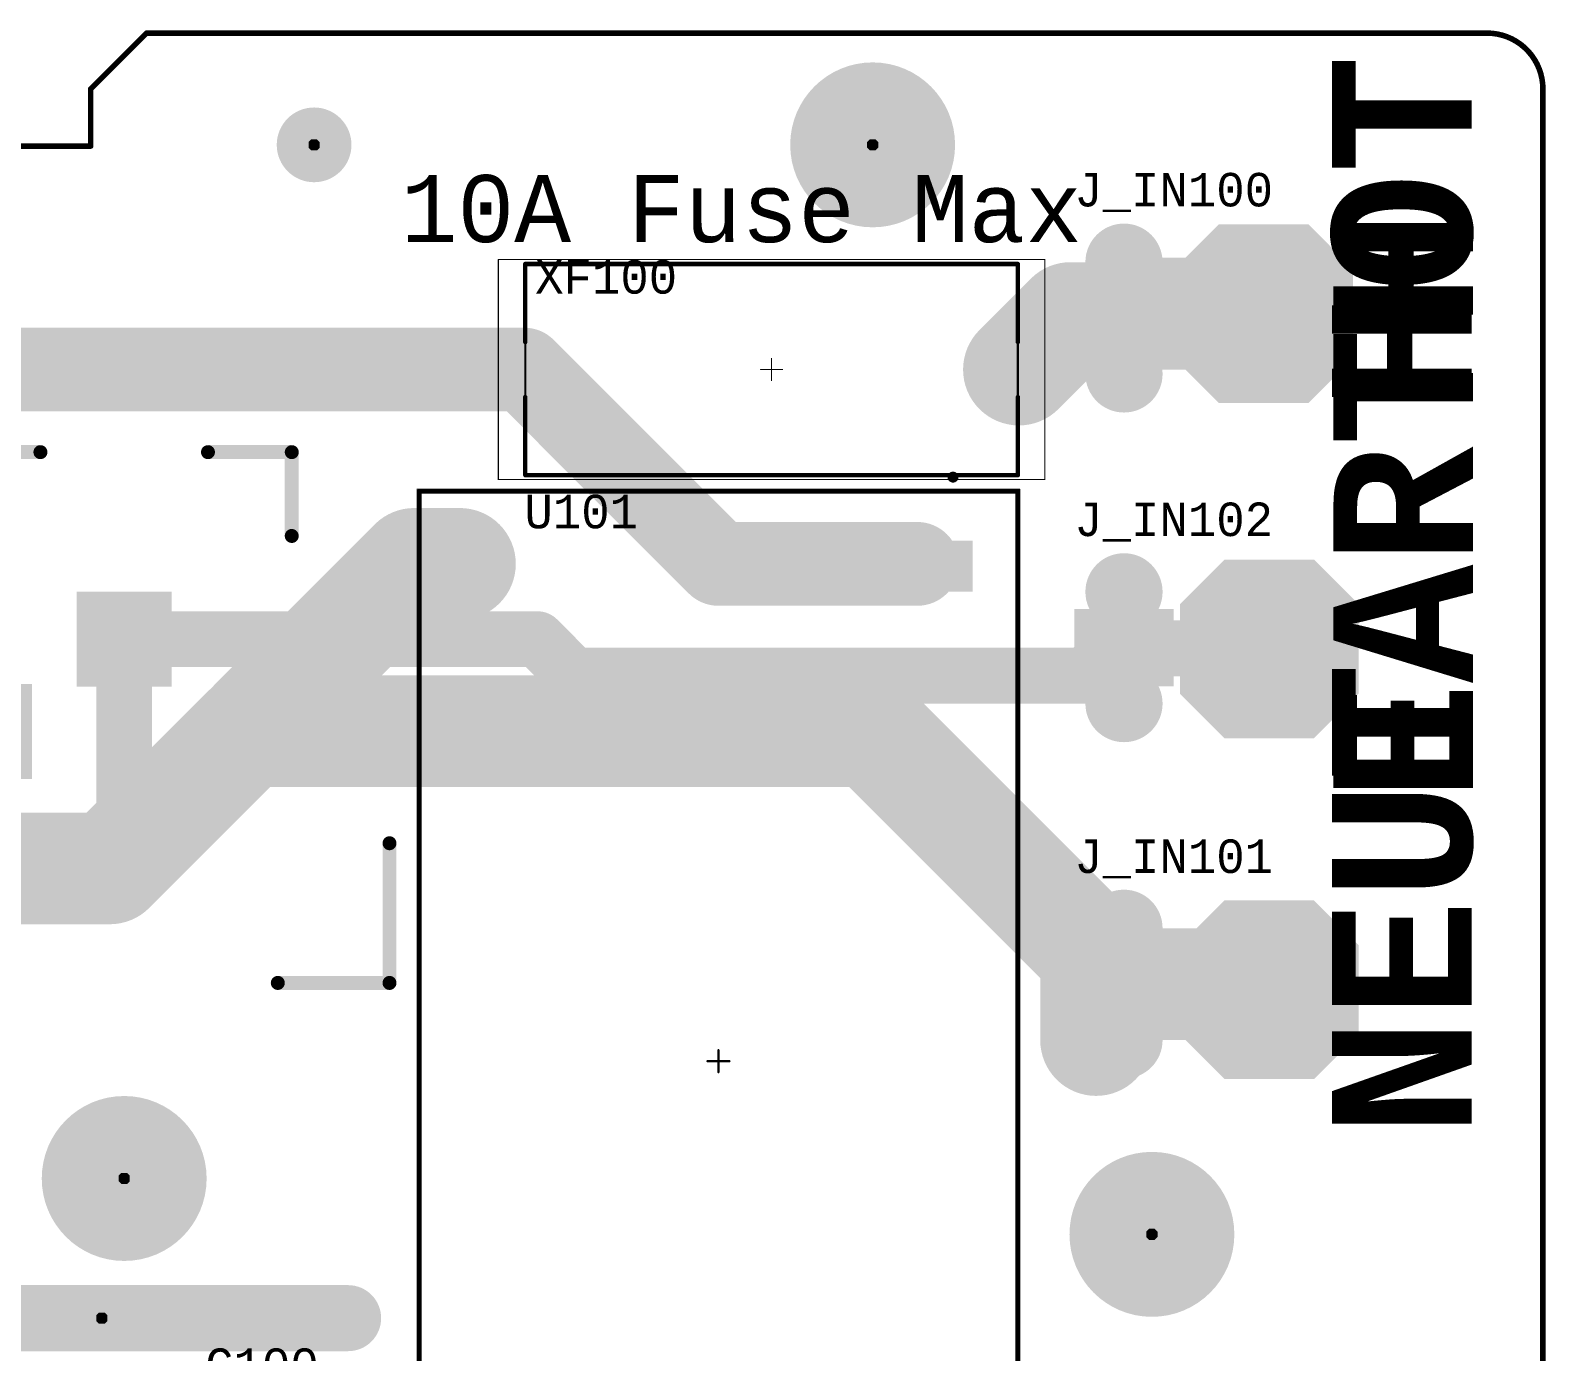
# Model space of a CAD drawing. Header units: inches. Extents: x -0.01 to 8.25, y -0.01 to 4.91.
# Drawn here: x 5.492 to 8.205, y 2.54 to 4.905 of the extents above; entities that cross this region are included whole.
import ezdxf

# ---------------------------------------------------------------- set-up
doc = ezdxf.new("R2010")
doc.units = ezdxf.units.IN
doc.header["$MEASUREMENT"] = 0
for name, color, linetype in [('Board', 6, 'Continuous'), ('Bottom Layer', 5, 'Continuous'), ('Bottom Paste', 16, 'Continuous'), ('Bottom Solder', 6, 'Continuous'), ('Multi-Layer', 9, 'Continuous'), ('Pad Holes', 156, 'Continuous'), ('Top Assembly', 56, 'Continuous'), ('Top Courtyard', 56, 'Continuous'), ('Top Layer', 1, 'Continuous'), ('Top Overlay', 2, 'Continuous'), ('Top Paste', 8, 'Continuous'), ('Top Solder', 216, 'Continuous')]:
    doc.layers.add(name, color=color, linetype=linetype)
doc.styles.add('Consolas', font='', dxfattribs={"height": 0.2})
doc.styles.add('Consolas_Bold', font='', dxfattribs={"height": 0.2})
doc.styles.get('Consolas').set_extended_font_data('Consolas')
doc.styles.get('Consolas_Bold').set_extended_font_data('Consolas', bold=True)

# ---------------------------------------------------------------- blocks, each defined once
blk = doc.blocks.new('696103201002_61')
at = {"layer": 'Bottom Layer'}
h = blk.add_hatch(color=5, dxfattribs=at)
edge = h.paths.add_edge_path()
edge.add_arc((-0.4429, 0), 0.0384, 0, 360)
h = blk.add_hatch(color=5, dxfattribs=at)
edge = h.paths.add_edge_path()
edge.add_arc((0.4429, 0), 0.0384, 0, 360)
at = {"layer": 'Bottom Solder'}
h = blk.add_hatch(color=6, dxfattribs=at)
edge = h.paths.add_edge_path()
edge.add_arc((-0.4429, 0), 0.0484, 0, 360)
h = blk.add_hatch(color=6, dxfattribs=at)
edge = h.paths.add_edge_path()
edge.add_arc((0.4429, 0), 0.0484, 0, 360)
at = {"layer": 'Multi-Layer'}
h = blk.add_hatch(color=9, dxfattribs=at)
edge = h.paths.add_edge_path()
edge.add_arc((-0.4429, 0), 0.0384, 0, 360)
h = blk.add_hatch(color=9, dxfattribs=at)
edge = h.paths.add_edge_path()
edge.add_arc((0.4429, 0), 0.0384, 0, 360)
at = {"layer": 'Pad Holes'}
h = blk.add_hatch(color=7, dxfattribs=at)
edge = h.paths.add_edge_path()
edge.add_arc((-0.4429, 0), 0.0256, 0, 360)
h = blk.add_hatch(color=7, dxfattribs=at)
edge = h.paths.add_edge_path()
edge.add_arc((0.4429, 0), 0.0256, 0, 360)
at = {"layer": 'Top Layer'}
h = blk.add_hatch(color=1, dxfattribs=at)
edge = h.paths.add_edge_path()
edge.add_arc((-0.4429, 0), 0.0384, 0, 360)
h = blk.add_hatch(color=1, dxfattribs=at)
edge = h.paths.add_edge_path()
edge.add_arc((0.4429, 0), 0.0384, 0, 360)
at = {"layer": 'Top Solder'}
h = blk.add_hatch(color=216, dxfattribs=at)
edge = h.paths.add_edge_path()
edge.add_arc((-0.4429, 0), 0.0484, 0, 360)
h = blk.add_hatch(color=216, dxfattribs=at)
edge = h.paths.add_edge_path()
edge.add_arc((0.4429, 0), 0.0484, 0, 360)
at = {"layer": 'Top Assembly'}
for points in [[(0.4409, 0.189, 0.00394, 0.00394, 0), (-0.4409, 0.189, 0.00394, 0.00394, 0)], [(-0.4409, 0.189, 0.00394, 0.00394, 0), (-0.4409, -0.189, 0.00394, 0.00394, 0)], [(0.4409, 0.189, 0.00394, 0.00394, 0), (0.4409, -0.189, 0.00394, 0.00394, 0)], [(0.4409, -0.189, 0.00394, 0.00394, 0), (-0.4409, -0.189, 0.00394, 0.00394, 0)]]:
    blk.add_lwpolyline(points, format="xyseb", dxfattribs=at)
for points in [[(-0.4419, 0.189, 0.00197, 0.00197, 1), (-0.44, 0.189, 0.00197, 0.00197, 1)], [(-0.4419, 0.189, 0.00197, 0.00197, 1), (-0.44, 0.189, 0.00197, 0.00197, 1)], [(0.44, 0.189, 0.00197, 0.00197, 1), (0.4419, 0.189, 0.00197, 0.00197, 1)], [(0.44, 0.189, 0.00197, 0.00197, 1), (0.4419, 0.189, 0.00197, 0.00197, 1)], [(-0.4419, -0.189, 0.00197, 0.00197, 1), (-0.44, -0.189, 0.00197, 0.00197, 1)], [(-0.4419, -0.189, 0.00197, 0.00197, 1), (-0.44, -0.189, 0.00197, 0.00197, 1)], [(0.44, -0.189, 0.00197, 0.00197, 1), (0.4419, -0.189, 0.00197, 0.00197, 1)], [(0.44, -0.189, 0.00197, 0.00197, 1), (0.4419, -0.189, 0.00197, 0.00197, 1)]]:
    blk.add_lwpolyline(points, format="xyseb", close=True, dxfattribs=at)
at = {"layer": 'Top Courtyard'}
for points in [[(0.4892, 0.1969, 0.00197, 0.00197, 0), (-0.4892, 0.1969, 0.00197, 0.00197, 0)], [(-0.4892, 0.1969, 0.00197, 0.00197, 0), (-0.4892, -0.1969, 0.00197, 0.00197, 0)], [(0.4892, 0.1969, 0.00197, 0.00197, 0), (0.4892, -0.1969, 0.00197, 0.00197, 0)], [(0.0197, 0, 0.00197, 0.00197, 0), (-0.0197, 0, 0.00197, 0.00197, 0)], [(0, 0.0197, 0.00197, 0.00197, 0), (0, -0.0197, 0.00197, 0.00197, 0)], [(0.4892, -0.1969, 0.00197, 0.00197, 0), (-0.4892, -0.1969, 0.00197, 0.00197, 0)]]:
    blk.add_lwpolyline(points, format="xyseb", dxfattribs=at)
for points in [[(-0.4897, 0.1969, 0.000984, 0.000984, 1), (-0.4887, 0.1969, 0.000984, 0.000984, 1)], [(-0.4897, 0.1969, 0.000984, 0.000984, 1), (-0.4887, 0.1969, 0.000984, 0.000984, 1)], [(0.4887, 0.1969, 0.000984, 0.000984, 1), (0.4897, 0.1969, 0.000984, 0.000984, 1)], [(0.4887, 0.1969, 0.000984, 0.000984, 1), (0.4897, 0.1969, 0.000984, 0.000984, 1)], [(-0.0202, 0, 0.000984, 0.000984, 1), (-0.0192, 0, 0.000984, 0.000984, 1)], [(-0.0005, 0.0197, 0.000984, 0.000984, 1), (0.0005, 0.0197, 0.000984, 0.000984, 1)], [(0.0192, 0, 0.000984, 0.000984, 1), (0.0202, 0, 0.000984, 0.000984, 1)], [(-0.0005, -0.0197, 0.000984, 0.000984, 1), (0.0005, -0.0197, 0.000984, 0.000984, 1)], [(-0.4897, -0.1969, 0.000984, 0.000984, 1), (-0.4887, -0.1969, 0.000984, 0.000984, 1)], [(-0.4897, -0.1969, 0.000984, 0.000984, 1), (-0.4887, -0.1969, 0.000984, 0.000984, 1)], [(0.4887, -0.1969, 0.000984, 0.000984, 1), (0.4897, -0.1969, 0.000984, 0.000984, 1)], [(0.4887, -0.1969, 0.000984, 0.000984, 1), (0.4897, -0.1969, 0.000984, 0.000984, 1)]]:
    blk.add_lwpolyline(points, format="xyseb", close=True, dxfattribs=at)
at = {"layer": 'Top Overlay'}
for points in [[(0.4409, 0.189, 0.00787, 0.00787, 0), (-0.4409, 0.189, 0.00787, 0.00787, 0)], [(-0.4409, 0.189, 0.00787, 0.00787, 0), (-0.4409, 0.0492, 0.00787, 0.00787, 0)], [(0.4409, 0.189, 0.00787, 0.00787, 0), (0.4409, 0.0492, 0.00787, 0.00787, 0)], [(-0.4409, -0.0492, 0.00787, 0.00787, 0), (-0.4409, -0.189, 0.00787, 0.00787, 0)], [(0.4409, -0.0492, 0.00787, 0.00787, 0), (0.4409, -0.189, 0.00787, 0.00787, 0)], [(0.4409, -0.189, 0.00787, 0.00787, 0), (-0.4409, -0.189, 0.00787, 0.00787, 0)]]:
    blk.add_lwpolyline(points, format="xyseb", dxfattribs=at)
for points in [[(-0.4429, 0.189, 0.00394, 0.00394, 1), (-0.439, 0.189, 0.00394, 0.00394, 1)], [(-0.4429, 0.189, 0.00394, 0.00394, 1), (-0.439, 0.189, 0.00394, 0.00394, 1)], [(0.439, 0.189, 0.00394, 0.00394, 1), (0.4429, 0.189, 0.00394, 0.00394, 1)], [(0.439, 0.189, 0.00394, 0.00394, 1), (0.4429, 0.189, 0.00394, 0.00394, 1)], [(-0.4429, 0.0492, 0.00394, 0.00394, 1), (-0.439, 0.0492, 0.00394, 0.00394, 1)], [(0.439, 0.0492, 0.00394, 0.00394, 1), (0.4429, 0.0492, 0.00394, 0.00394, 1)], [(-0.4429, -0.0492, 0.00394, 0.00394, 1), (-0.439, -0.0492, 0.00394, 0.00394, 1)], [(0.439, -0.0492, 0.00394, 0.00394, 1), (0.4429, -0.0492, 0.00394, 0.00394, 1)], [(-0.4429, -0.189, 0.00394, 0.00394, 1), (-0.439, -0.189, 0.00394, 0.00394, 1)], [(-0.4429, -0.189, 0.00394, 0.00394, 1), (-0.439, -0.189, 0.00394, 0.00394, 1)], [(0.439, -0.189, 0.00394, 0.00394, 1), (0.4429, -0.189, 0.00394, 0.00394, 1)], [(0.439, -0.189, 0.00394, 0.00394, 1), (0.4429, -0.189, 0.00394, 0.00394, 1)]]:
    blk.add_lwpolyline(points, format="xyseb", close=True, dxfattribs=at)
blk = doc.blocks.new('3_213598_2_70')
at = {"layer": 'Bottom Layer'}
for points in [[(-0.325, 0.075), (-0.175, 0.075), (-0.175, -0.075), (-0.325, -0.075)], [(0.175, 0.075), (0.325, 0.075), (0.325, -0.075), (0.175, -0.075)], [(-0.075, -0.09), (0.075, -0.09), (0.075, -0.24), (-0.075, -0.24)]]:
    blk.add_hatch(color=5, dxfattribs=at).paths.add_polyline_path(points)
at = {"layer": 'Bottom Solder'}
for points in [[(-0.335, 0.085), (-0.165, 0.085), (-0.165, -0.085), (-0.335, -0.085)], [(0.165, 0.085), (0.335, 0.085), (0.335, -0.085), (0.165, -0.085)], [(-0.085, -0.08), (0.085, -0.08), (0.085, -0.25), (-0.085, -0.25)]]:
    blk.add_hatch(color=6, dxfattribs=at).paths.add_polyline_path(points)
at = {"layer": 'Multi-Layer'}
for points in [[(-0.325, 0.075), (-0.175, 0.075), (-0.175, -0.075), (-0.325, -0.075)], [(0.175, 0.075), (0.325, 0.075), (0.325, -0.075), (0.175, -0.075)], [(-0.075, -0.09), (0.075, -0.09), (0.075, -0.24), (-0.075, -0.24)]]:
    blk.add_hatch(color=9, dxfattribs=at).paths.add_polyline_path(points)
at = {"layer": 'Pad Holes'}
h = blk.add_hatch(color=7, dxfattribs=at)
edge = h.paths.add_edge_path()
edge.add_arc((-0.25, 0), 0.04921, 0, 360)
h = blk.add_hatch(color=7, dxfattribs=at)
edge = h.paths.add_edge_path()
edge.add_arc((0.25, 0), 0.04921, 0, 360)
h = blk.add_hatch(color=7, dxfattribs=at)
edge = h.paths.add_edge_path()
edge.add_arc((0, -0.165), 0.04921, 0, 360)
at = {"layer": 'Top Layer'}
for points in [[(-0.325, 0.075), (-0.175, 0.075), (-0.175, -0.075), (-0.325, -0.075)], [(0.175, 0.075), (0.325, 0.075), (0.325, -0.075), (0.175, -0.075)], [(-0.075, -0.09), (0.075, -0.09), (0.075, -0.24), (-0.075, -0.24)]]:
    blk.add_hatch(color=1, dxfattribs=at).paths.add_polyline_path(points)
at = {"layer": 'Top Solder'}
for points in [[(-0.335, 0.085), (-0.165, 0.085), (-0.165, -0.085), (-0.335, -0.085)], [(0.165, 0.085), (0.335, 0.085), (0.335, -0.085), (0.165, -0.085)], [(-0.085, -0.08), (0.085, -0.08), (0.085, -0.25), (-0.085, -0.25)]]:
    blk.add_hatch(color=216, dxfattribs=at).paths.add_polyline_path(points)
at = {"layer": 'Top Overlay'}
for points in [[(-0.475, 0.45, 0.025, 0.025, 0), (-0.475, 0.2, 0.025, 0.025, 0)], [(-0.275, 0.45, 0.025, 0.025, 0), (-0.475, 0.45, 0.025, 0.025, 0)], [(0.475, 0.45, 0.025, 0.025, 0), (0.275, 0.45, 0.025, 0.025, 0)], [(0.475, 0.45, 0.025, 0.025, 0), (0.475, 0.2, 0.025, 0.025, 0)], [(-0.3, -0.35, 0.025, 0.025, 0), (-0.3, -0.5, 0.025, 0.025, 0)], [(0.3, -0.35, 0.025, 0.025, 0), (0.3, -0.5, 0.025, 0.025, 0)], [(-0.15, -0.5, 0.025, 0.025, 0), (-0.3, -0.5, 0.025, 0.025, 0)], [(0.3, -0.5, 0.025, 0.025, 0), (0.15, -0.5, 0.025, 0.025, 0)]]:
    blk.add_lwpolyline(points, format="xyseb", dxfattribs=at)
for points in [[(-0.48125, 0.45, 0.0125, 0.0125, 1), (-0.46875, 0.45, 0.0125, 0.0125, 1)], [(-0.48125, 0.45, 0.0125, 0.0125, 1), (-0.46875, 0.45, 0.0125, 0.0125, 1)], [(-0.28125, 0.45, 0.0125, 0.0125, 1), (-0.26875, 0.45, 0.0125, 0.0125, 1)], [(0.26875, 0.45, 0.0125, 0.0125, 1), (0.28125, 0.45, 0.0125, 0.0125, 1)], [(0.46875, 0.45, 0.0125, 0.0125, 1), (0.48125, 0.45, 0.0125, 0.0125, 1)], [(0.46875, 0.45, 0.0125, 0.0125, 1), (0.48125, 0.45, 0.0125, 0.0125, 1)], [(-0.48125, 0.2, 0.0125, 0.0125, 1), (-0.46875, 0.2, 0.0125, 0.0125, 1)], [(0.46875, 0.2, 0.0125, 0.0125, 1), (0.48125, 0.2, 0.0125, 0.0125, 1)], [(-0.30625, -0.35, 0.0125, 0.0125, 1), (-0.29375, -0.35, 0.0125, 0.0125, 1)], [(0.29375, -0.35, 0.0125, 0.0125, 1), (0.30625, -0.35, 0.0125, 0.0125, 1)], [(-0.30625, -0.5, 0.0125, 0.0125, 1), (-0.29375, -0.5, 0.0125, 0.0125, 1)], [(-0.30625, -0.5, 0.0125, 0.0125, 1), (-0.29375, -0.5, 0.0125, 0.0125, 1)], [(-0.15625, -0.5, 0.0125, 0.0125, 1), (-0.14375, -0.5, 0.0125, 0.0125, 1)], [(0.14375, -0.5, 0.0125, 0.0125, 1), (0.15625, -0.5, 0.0125, 0.0125, 1)], [(0.29375, -0.5, 0.0125, 0.0125, 1), (0.30625, -0.5, 0.0125, 0.0125, 1)], [(0.29375, -0.5, 0.0125, 0.0125, 1), (0.30625, -0.5, 0.0125, 0.0125, 1)]]:
    blk.add_lwpolyline(points, format="xyseb", close=True, dxfattribs=at)
blk = doc.blocks.new('MEANW_IRM_20_12_75')
at = {"layer": 'Bottom Layer'}
h = blk.add_hatch(color=5, dxfattribs=at)
edge = h.paths.add_edge_path()
edge.add_arc((-0.8858, 0.4094), 0.0354, 0, 360)
h = blk.add_hatch(color=5, dxfattribs=at)
edge = h.paths.add_edge_path()
edge.add_arc((0.8858, 0.4094), 0.0354, 0, 360)
h = blk.add_hatch(color=5, dxfattribs=at)
edge = h.paths.add_edge_path()
edge.add_arc((-0.8858, 0.0945), 0.0354, 0, 360)
blk.add_hatch(color=5, dxfattribs=at).paths.add_polyline_path([(0.8504, -0.374), (0.9213, -0.374), (0.9213, -0.4449), (0.8504, -0.4449)])
at = {"layer": 'Bottom Solder'}
h = blk.add_hatch(color=6, dxfattribs=at)
edge = h.paths.add_edge_path()
edge.add_arc((-0.8858, 0.4094), 0.0454, 0, 360)
h = blk.add_hatch(color=6, dxfattribs=at)
edge = h.paths.add_edge_path()
edge.add_arc((0.8858, 0.4094), 0.0454, 0, 360)
h = blk.add_hatch(color=6, dxfattribs=at)
edge = h.paths.add_edge_path()
edge.add_arc((-0.8858, 0.0945), 0.0454, 0, 360)
blk.add_hatch(color=6, dxfattribs=at).paths.add_polyline_path([(0.8404, -0.364), (0.9313, -0.364), (0.9313, -0.4549), (0.8404, -0.4549)])
at = {"layer": 'Multi-Layer'}
h = blk.add_hatch(color=9, dxfattribs=at)
edge = h.paths.add_edge_path()
edge.add_arc((-0.8858, 0.4094), 0.0354, 0, 360)
h = blk.add_hatch(color=9, dxfattribs=at)
edge = h.paths.add_edge_path()
edge.add_arc((0.8858, 0.4094), 0.0354, 0, 360)
h = blk.add_hatch(color=9, dxfattribs=at)
edge = h.paths.add_edge_path()
edge.add_arc((-0.8858, 0.0945), 0.0354, 0, 360)
blk.add_hatch(color=9, dxfattribs=at).paths.add_polyline_path([(0.8504, -0.374), (0.9213, -0.374), (0.9213, -0.4449), (0.8504, -0.4449)])
at = {"layer": 'Pad Holes'}
h = blk.add_hatch(color=7, dxfattribs=at)
edge = h.paths.add_edge_path()
edge.add_arc((-0.8858, 0.4094), 0.0256, 0, 360)
h = blk.add_hatch(color=7, dxfattribs=at)
edge = h.paths.add_edge_path()
edge.add_arc((0.8858, 0.4094), 0.0256, 0, 360)
h = blk.add_hatch(color=7, dxfattribs=at)
edge = h.paths.add_edge_path()
edge.add_arc((-0.8858, 0.0945), 0.0256, 0, 360)
h = blk.add_hatch(color=7, dxfattribs=at)
edge = h.paths.add_edge_path()
edge.add_arc((0.8858, -0.4094), 0.0256, 0, 360)
at = {"layer": 'Top Layer'}
h = blk.add_hatch(color=1, dxfattribs=at)
edge = h.paths.add_edge_path()
edge.add_arc((-0.8858, 0.4094), 0.0354, 0, 360)
h = blk.add_hatch(color=1, dxfattribs=at)
edge = h.paths.add_edge_path()
edge.add_arc((0.8858, 0.4094), 0.0354, 0, 360)
h = blk.add_hatch(color=1, dxfattribs=at)
edge = h.paths.add_edge_path()
edge.add_arc((-0.8858, 0.0945), 0.0354, 0, 360)
blk.add_hatch(color=1, dxfattribs=at).paths.add_polyline_path([(0.8504, -0.374), (0.9213, -0.374), (0.9213, -0.4449), (0.8504, -0.4449)])
at = {"layer": 'Top Solder'}
h = blk.add_hatch(color=216, dxfattribs=at)
edge = h.paths.add_edge_path()
edge.add_arc((-0.8858, 0.4094), 0.0454, 0, 360)
h = blk.add_hatch(color=216, dxfattribs=at)
edge = h.paths.add_edge_path()
edge.add_arc((0.8858, 0.4094), 0.0454, 0, 360)
h = blk.add_hatch(color=216, dxfattribs=at)
edge = h.paths.add_edge_path()
edge.add_arc((-0.8858, 0.0945), 0.0454, 0, 360)
blk.add_hatch(color=216, dxfattribs=at).paths.add_polyline_path([(0.8404, -0.364), (0.9313, -0.364), (0.9313, -0.4549), (0.8404, -0.4549)])
at = {"layer": 'Top Assembly'}
for points in [[(-1.0433, 0.5354, 0.00394, 0.00394, 0), (1.0197, 0.5354, 0.00394, 0.00394, 0)], [(-1.0433, 0.5354, 0.00394, 0.00394, 0), (-1.0433, -0.5354, 0.00394, 0.00394, 0)], [(1.0197, 0.5354, 0.00394, 0.00394, 0), (1.0197, -0.5354, 0.00394, 0.00394, 0)], [(-1.0433, -0.5354, 0.00394, 0.00394, 0), (1.0197, -0.5354, 0.00394, 0.00394, 0)]]:
    blk.add_lwpolyline(points, format="xyseb", dxfattribs=at)
for points in [[(-1.0443, 0.5354, 0.00197, 0.00197, 1), (-1.0423, 0.5354, 0.00197, 0.00197, 1)], [(-1.0443, 0.5354, 0.00197, 0.00197, 1), (-1.0423, 0.5354, 0.00197, 0.00197, 1)], [(1.0187, 0.5354, 0.00197, 0.00197, 1), (1.0207, 0.5354, 0.00197, 0.00197, 1)], [(1.0187, 0.5354, 0.00197, 0.00197, 1), (1.0207, 0.5354, 0.00197, 0.00197, 1)], [(-1.0443, -0.5354, 0.00197, 0.00197, 1), (-1.0423, -0.5354, 0.00197, 0.00197, 1)], [(-1.0443, -0.5354, 0.00197, 0.00197, 1), (-1.0423, -0.5354, 0.00197, 0.00197, 1)], [(1.0187, -0.5354, 0.00197, 0.00197, 1), (1.0207, -0.5354, 0.00197, 0.00197, 1)], [(1.0187, -0.5354, 0.00197, 0.00197, 1), (1.0207, -0.5354, 0.00197, 0.00197, 1)]]:
    blk.add_lwpolyline(points, format="xyseb", close=True, dxfattribs=at)
at = {"layer": 'Top Courtyard'}
for points in [[(-1.0472, 0.5394, 0.00197, 0.00197, 0), (-1.0472, -0.5394, 0.00197, 0.00197, 0)], [(-1.0472, 0.5394, 0.00197, 0.00197, 0), (1.0236, 0.5394, 0.00197, 0.00197, 0)], [(1.0236, 0.5394, 0.00197, 0.00197, 0), (1.0236, -0.5394, 0.00197, 0.00197, 0)], [(-0.0197, 0, 0.00394, 0.00394, 0), (0.0197, 0, 0.00394, 0.00394, 0)], [(0, 0.0197, 0.00394, 0.00394, 0), (0, -0.0197, 0.00394, 0.00394, 0)], [(-1.0472, -0.5394, 0.00197, 0.00197, 0), (1.0236, -0.5394, 0.00197, 0.00197, 0)]]:
    blk.add_lwpolyline(points, format="xyseb", dxfattribs=at)
for points in [[(-1.0477, 0.5394, 0.000984, 0.000984, 1), (-1.0468, 0.5394, 0.000984, 0.000984, 1)], [(-1.0477, 0.5394, 0.000984, 0.000984, 1), (-1.0468, 0.5394, 0.000984, 0.000984, 1)], [(1.0231, 0.5394, 0.000984, 0.000984, 1), (1.0241, 0.5394, 0.000984, 0.000984, 1)], [(1.0231, 0.5394, 0.000984, 0.000984, 1), (1.0241, 0.5394, 0.000984, 0.000984, 1)], [(-0.0207, 0, 0.00197, 0.00197, 1), (-0.0187, 0, 0.00197, 0.00197, 1)], [(-0.001, 0.0197, 0.00197, 0.00197, 1), (0.001, 0.0197, 0.00197, 0.00197, 1)], [(0.0187, 0, 0.00197, 0.00197, 1), (0.0207, 0, 0.00197, 0.00197, 1)], [(-0.001, -0.0197, 0.00197, 0.00197, 1), (0.001, -0.0197, 0.00197, 0.00197, 1)], [(-1.0477, -0.5394, 0.000984, 0.000984, 1), (-1.0468, -0.5394, 0.000984, 0.000984, 1)], [(-1.0477, -0.5394, 0.000984, 0.000984, 1), (-1.0468, -0.5394, 0.000984, 0.000984, 1)], [(1.0231, -0.5394, 0.000984, 0.000984, 1), (1.0241, -0.5394, 0.000984, 0.000984, 1)], [(1.0231, -0.5394, 0.000984, 0.000984, 1), (1.0241, -0.5394, 0.000984, 0.000984, 1)]]:
    blk.add_lwpolyline(points, format="xyseb", close=True, dxfattribs=at)
at = {"layer": 'Top Overlay'}
for points in [[(-1.0433, 0.5354, 0.00787, 0.00787, 0), (-1.0433, -0.5354, 0.00787, 0.00787, 0)], [(-1.0433, 0.5354, 0.00787, 0.00787, 0), (1.0197, 0.5354, 0.00787, 0.00787, 0)], [(1.0197, 0.5354, 0.00787, 0.00787, 0), (1.0197, -0.5354, 0.00787, 0.00787, 0)], [(-1.0433, -0.5354, 0.00787, 0.00787, 0), (1.0197, -0.5354, 0.00787, 0.00787, 0)]]:
    blk.add_lwpolyline(points, format="xyseb", dxfattribs=at)
for points in [[(-1.0453, 0.5354, 0.00394, 0.00394, 1), (-1.0413, 0.5354, 0.00394, 0.00394, 1)], [(-1.0453, 0.5354, 0.00394, 0.00394, 1), (-1.0413, 0.5354, 0.00394, 0.00394, 1)], [(1.0177, 0.5354, 0.00394, 0.00394, 1), (1.0217, 0.5354, 0.00394, 0.00394, 1)], [(1.0177, 0.5354, 0.00394, 0.00394, 1), (1.0217, 0.5354, 0.00394, 0.00394, 1)], [(1.0502, -0.42, 0.00984, 0.00984, 1), (1.0404, -0.42, 0.00984, 0.00984, 1)], [(1.0379, -0.42, 0.00492, 0.00492, 1), (1.0428, -0.42, 0.00492, 0.00492, 1)], [(1.0477, -0.42, 0.00492, 0.00492, 1), (1.0527, -0.42, 0.00492, 0.00492, 1)], [(-1.0453, -0.5354, 0.00394, 0.00394, 1), (-1.0413, -0.5354, 0.00394, 0.00394, 1)], [(-1.0453, -0.5354, 0.00394, 0.00394, 1), (-1.0413, -0.5354, 0.00394, 0.00394, 1)], [(1.0177, -0.5354, 0.00394, 0.00394, 1), (1.0217, -0.5354, 0.00394, 0.00394, 1)], [(1.0177, -0.5354, 0.00394, 0.00394, 1), (1.0217, -0.5354, 0.00394, 0.00394, 1)]]:
    blk.add_lwpolyline(points, format="xyseb", close=True, dxfattribs=at)
blk = doc.blocks.new('0197054203_76')
at = {"layer": 'Bottom Layer'}
h = blk.add_hatch(color=5, dxfattribs=at)
edge = h.paths.add_edge_path()
edge.add_arc((0, 0), 0.0591, 0, 360)
blk.add_hatch(color=5, dxfattribs=at).paths.add_polyline_path([(0.0409, 0.0787), (0.1591, 0.0787), (0.1591, -0.0787), (0.0409, -0.0787)])
h = blk.add_hatch(color=5, dxfattribs=at)
edge = h.paths.add_edge_path()
edge.add_arc((0.2, 0), 0.0591, 0, 360)
at = {"layer": 'Bottom Paste'}
blk.add_hatch(color=16, dxfattribs=at).paths.add_polyline_path([(0.0309, 0.0887), (0.1691, 0.0887), (0.1691, -0.0887), (0.0309, -0.0887)])
at = {"layer": 'Bottom Solder'}
blk.add_hatch(color=6, dxfattribs=at).paths.add_polyline_path([(0.0309, 0.0887), (0.1691, 0.0887), (0.1691, -0.0887), (0.0309, -0.0887)])
h = blk.add_hatch(color=6, dxfattribs=at)
edge = h.paths.add_edge_path()
edge.add_arc((0, 0), 0.0691, 0, 360)
h = blk.add_hatch(color=6, dxfattribs=at)
edge = h.paths.add_edge_path()
edge.add_arc((0.2, 0), 0.0691, 0, 360)
at = {"layer": 'Multi-Layer'}
h = blk.add_hatch(color=9, dxfattribs=at)
edge = h.paths.add_edge_path()
edge.add_arc((0, 0), 0.0591, 0, 360)
h = blk.add_hatch(color=9, dxfattribs=at)
edge = h.paths.add_edge_path()
edge.add_arc((0.2, 0), 0.0591, 0, 360)
at = {"layer": 'Pad Holes'}
h = blk.add_hatch(color=7, dxfattribs=at)
edge = h.paths.add_edge_path()
edge.add_arc((0, 0), 0.0295, 0, 360)
h = blk.add_hatch(color=7, dxfattribs=at)
edge = h.paths.add_edge_path()
edge.add_arc((0.2, 0), 0.0295, 0, 360)
at = {"layer": 'Top Layer'}
h = blk.add_hatch(color=1, dxfattribs=at)
edge = h.paths.add_edge_path()
edge.add_arc((0, 0), 0.0591, 0, 360)
blk.add_hatch(color=1, dxfattribs=at).paths.add_polyline_path([(0.0409, 0.0787), (0.1591, 0.0787), (0.1591, -0.0787), (0.0409, -0.0787)])
h = blk.add_hatch(color=1, dxfattribs=at)
edge = h.paths.add_edge_path()
edge.add_arc((0.2, 0), 0.0591, 0, 360)
at = {"layer": 'Top Paste'}
blk.add_hatch(color=8, dxfattribs=at).paths.add_polyline_path([(0.0309, 0.0887), (0.1691, 0.0887), (0.1691, -0.0887), (0.0309, -0.0887)])
at = {"layer": 'Top Solder'}
blk.add_hatch(color=216, dxfattribs=at).paths.add_polyline_path([(0.0309, 0.0887), (0.1691, 0.0887), (0.1691, -0.0887), (0.0309, -0.0887)])
h = blk.add_hatch(color=216, dxfattribs=at)
edge = h.paths.add_edge_path()
edge.add_arc((0, 0), 0.0691, 0, 360)
h = blk.add_hatch(color=216, dxfattribs=at)
edge = h.paths.add_edge_path()
edge.add_arc((0.2, 0), 0.0691, 0, 360)
blk = doc.blocks.new('0197054203_77')
at = {"layer": 'Bottom Layer'}
h = blk.add_hatch(color=5, dxfattribs=at)
edge = h.paths.add_edge_path()
edge.add_arc((0, 0), 0.0591, 0, 360)
blk.add_hatch(color=5, dxfattribs=at).paths.add_polyline_path([(0.0409, 0.0787), (0.1591, 0.0787), (0.1591, -0.0787), (0.0409, -0.0787)])
h = blk.add_hatch(color=5, dxfattribs=at)
edge = h.paths.add_edge_path()
edge.add_arc((0.2, 0), 0.0591, 0, 360)
at = {"layer": 'Bottom Paste'}
blk.add_hatch(color=16, dxfattribs=at).paths.add_polyline_path([(0.0309, 0.0887), (0.1691, 0.0887), (0.1691, -0.0887), (0.0309, -0.0887)])
at = {"layer": 'Bottom Solder'}
blk.add_hatch(color=6, dxfattribs=at).paths.add_polyline_path([(0.0309, 0.0887), (0.1691, 0.0887), (0.1691, -0.0887), (0.0309, -0.0887)])
h = blk.add_hatch(color=6, dxfattribs=at)
edge = h.paths.add_edge_path()
edge.add_arc((0, 0), 0.0691, 0, 360)
h = blk.add_hatch(color=6, dxfattribs=at)
edge = h.paths.add_edge_path()
edge.add_arc((0.2, 0), 0.0691, 0, 360)
at = {"layer": 'Multi-Layer'}
h = blk.add_hatch(color=9, dxfattribs=at)
edge = h.paths.add_edge_path()
edge.add_arc((0, 0), 0.0591, 0, 360)
h = blk.add_hatch(color=9, dxfattribs=at)
edge = h.paths.add_edge_path()
edge.add_arc((0.2, 0), 0.0591, 0, 360)
at = {"layer": 'Pad Holes'}
h = blk.add_hatch(color=7, dxfattribs=at)
edge = h.paths.add_edge_path()
edge.add_arc((0, 0), 0.0295, 0, 360)
h = blk.add_hatch(color=7, dxfattribs=at)
edge = h.paths.add_edge_path()
edge.add_arc((0.2, 0), 0.0295, 0, 360)
at = {"layer": 'Top Layer'}
h = blk.add_hatch(color=1, dxfattribs=at)
edge = h.paths.add_edge_path()
edge.add_arc((0, 0), 0.0591, 0, 360)
blk.add_hatch(color=1, dxfattribs=at).paths.add_polyline_path([(0.0409, 0.0787), (0.1591, 0.0787), (0.1591, -0.0787), (0.0409, -0.0787)])
h = blk.add_hatch(color=1, dxfattribs=at)
edge = h.paths.add_edge_path()
edge.add_arc((0.2, 0), 0.0591, 0, 360)
at = {"layer": 'Top Paste'}
blk.add_hatch(color=8, dxfattribs=at).paths.add_polyline_path([(0.0309, 0.0887), (0.1691, 0.0887), (0.1691, -0.0887), (0.0309, -0.0887)])
at = {"layer": 'Top Solder'}
blk.add_hatch(color=216, dxfattribs=at).paths.add_polyline_path([(0.0309, 0.0887), (0.1691, 0.0887), (0.1691, -0.0887), (0.0309, -0.0887)])
h = blk.add_hatch(color=216, dxfattribs=at)
edge = h.paths.add_edge_path()
edge.add_arc((0, 0), 0.0691, 0, 360)
h = blk.add_hatch(color=216, dxfattribs=at)
edge = h.paths.add_edge_path()
edge.add_arc((0.2, 0), 0.0691, 0, 360)
blk = doc.blocks.new('0197054203_78')
at = {"layer": 'Bottom Layer'}
h = blk.add_hatch(color=5, dxfattribs=at)
edge = h.paths.add_edge_path()
edge.add_arc((0, 0), 0.0591, 0, 360)
blk.add_hatch(color=5, dxfattribs=at).paths.add_polyline_path([(0.0409, 0.0787), (0.1591, 0.0787), (0.1591, -0.0787), (0.0409, -0.0787)])
h = blk.add_hatch(color=5, dxfattribs=at)
edge = h.paths.add_edge_path()
edge.add_arc((0.2, 0), 0.0591, 0, 360)
at = {"layer": 'Bottom Paste'}
blk.add_hatch(color=16, dxfattribs=at).paths.add_polyline_path([(0.0309, 0.0887), (0.1691, 0.0887), (0.1691, -0.0887), (0.0309, -0.0887)])
at = {"layer": 'Bottom Solder'}
blk.add_hatch(color=6, dxfattribs=at).paths.add_polyline_path([(0.0309, 0.0887), (0.1691, 0.0887), (0.1691, -0.0887), (0.0309, -0.0887)])
h = blk.add_hatch(color=6, dxfattribs=at)
edge = h.paths.add_edge_path()
edge.add_arc((0, 0), 0.0691, 0, 360)
h = blk.add_hatch(color=6, dxfattribs=at)
edge = h.paths.add_edge_path()
edge.add_arc((0.2, 0), 0.0691, 0, 360)
at = {"layer": 'Multi-Layer'}
h = blk.add_hatch(color=9, dxfattribs=at)
edge = h.paths.add_edge_path()
edge.add_arc((0, 0), 0.0591, 0, 360)
h = blk.add_hatch(color=9, dxfattribs=at)
edge = h.paths.add_edge_path()
edge.add_arc((0.2, 0), 0.0591, 0, 360)
at = {"layer": 'Pad Holes'}
h = blk.add_hatch(color=7, dxfattribs=at)
edge = h.paths.add_edge_path()
edge.add_arc((0, 0), 0.0295, 0, 360)
h = blk.add_hatch(color=7, dxfattribs=at)
edge = h.paths.add_edge_path()
edge.add_arc((0.2, 0), 0.0295, 0, 360)
at = {"layer": 'Top Layer'}
h = blk.add_hatch(color=1, dxfattribs=at)
edge = h.paths.add_edge_path()
edge.add_arc((0, 0), 0.0591, 0, 360)
blk.add_hatch(color=1, dxfattribs=at).paths.add_polyline_path([(0.0409, 0.0787), (0.1591, 0.0787), (0.1591, -0.0787), (0.0409, -0.0787)])
h = blk.add_hatch(color=1, dxfattribs=at)
edge = h.paths.add_edge_path()
edge.add_arc((0.2, 0), 0.0591, 0, 360)
at = {"layer": 'Top Paste'}
blk.add_hatch(color=8, dxfattribs=at).paths.add_polyline_path([(0.0309, 0.0887), (0.1691, 0.0887), (0.1691, -0.0887), (0.0309, -0.0887)])
at = {"layer": 'Top Solder'}
blk.add_hatch(color=216, dxfattribs=at).paths.add_polyline_path([(0.0309, 0.0887), (0.1691, 0.0887), (0.1691, -0.0887), (0.0309, -0.0887)])
h = blk.add_hatch(color=216, dxfattribs=at)
edge = h.paths.add_edge_path()
edge.add_arc((0, 0), 0.0691, 0, 360)
h = blk.add_hatch(color=216, dxfattribs=at)
edge = h.paths.add_edge_path()
edge.add_arc((0.2, 0), 0.0691, 0, 360)

msp = doc.modelspace()

# ---------------------------------------------------------------- hatches: boundary and pattern name
at = {"layer": 'Bottom Layer'}
for points in [[(7.775, 4.5478), (7.625, 4.5478), (7.55, 4.4728), (7.55, 4.3228), (7.625, 4.2478), (7.775, 4.2478), (7.85, 4.3228), (7.85, 4.4728)], [(7.785, 3.9478), (7.635, 3.9478), (7.56, 3.8728), (7.56, 3.7228), (7.635, 3.6478), (7.785, 3.6478), (7.86, 3.7228), (7.86, 3.8728)], [(7.785, 3.3378), (7.635, 3.3378), (7.56, 3.2628), (7.56, 3.1128), (7.635, 3.0378), (7.785, 3.0378), (7.86, 3.1128), (7.86, 3.2628)]]:
    msp.add_hatch(color=5, dxfattribs=at).paths.add_polyline_path(points)
at = {"layer": 'Bottom Solder'}
for points in [[(6.005, 4.71), (5.995, 4.71), (5.99, 4.705), (5.99, 4.695), (5.995, 4.69), (6.005, 4.69), (6.01, 4.695), (6.01, 4.705)], [(7.005, 4.71), (6.995, 4.71), (6.99, 4.705), (6.99, 4.695), (6.995, 4.69), (7.005, 4.69), (7.01, 4.695), (7.01, 4.705)], [(7.78, 4.5578), (7.62, 4.5578), (7.54, 4.4778), (7.54, 4.3178), (7.62, 4.2378), (7.78, 4.2378), (7.86, 4.3178), (7.86, 4.4778)], [(7.79, 3.9578), (7.63, 3.9578), (7.55, 3.8778), (7.55, 3.7178), (7.63, 3.6378), (7.79, 3.6378), (7.87, 3.7178), (7.87, 3.8778)], [(7.79, 3.3478), (7.63, 3.3478), (7.55, 3.2678), (7.55, 3.1078), (7.63, 3.0278), (7.79, 3.0278), (7.87, 3.1078), (7.87, 3.2678)], [(5.665, 2.86), (5.655, 2.86), (5.65, 2.855), (5.65, 2.845), (5.655, 2.84), (5.665, 2.84), (5.67, 2.845), (5.67, 2.855)], [(7.505, 2.76), (7.495, 2.76), (7.49, 2.755), (7.49, 2.745), (7.495, 2.74), (7.505, 2.74), (7.51, 2.745), (7.51, 2.755)], [(5.625, 2.61), (5.615, 2.61), (5.61, 2.605), (5.61, 2.595), (5.615, 2.59), (5.625, 2.59), (5.63, 2.595), (5.63, 2.605)]]:
    msp.add_hatch(color=6, dxfattribs=at).paths.add_polyline_path(points)
at = {"layer": 'Multi-Layer'}
for points in [[(7.775, 4.5478), (7.625, 4.5478), (7.55, 4.4728), (7.55, 4.3228), (7.625, 4.2478), (7.775, 4.2478), (7.85, 4.3228), (7.85, 4.4728)], [(7.785, 3.9478), (7.635, 3.9478), (7.56, 3.8728), (7.56, 3.7228), (7.635, 3.6478), (7.785, 3.6478), (7.86, 3.7228), (7.86, 3.8728)], [(7.785, 3.3378), (7.635, 3.3378), (7.56, 3.2628), (7.56, 3.1128), (7.635, 3.0378), (7.785, 3.0378), (7.86, 3.1128), (7.86, 3.2628)]]:
    msp.add_hatch(color=9, dxfattribs=at).paths.add_polyline_path(points)
at = {"layer": 'Pad Holes'}
h = msp.add_hatch(color=7, dxfattribs=at)
edge = h.paths.add_edge_path()
edge.add_arc((7, 4.7), 0.1476, 0, 360)
h = msp.add_hatch(color=7, dxfattribs=at)
edge = h.paths.add_edge_path()
edge.add_arc((6, 4.7), 0.0669, 0, 360)
h = msp.add_hatch(color=7, dxfattribs=at)
edge = h.paths.add_edge_path()
edge.add_arc((7.7, 4.3978), 0.0689, 0, 360)
h = msp.add_hatch(color=7, dxfattribs=at)
edge = h.paths.add_edge_path()
edge.add_arc((7.71, 3.7978), 0.0689, 0, 360)
h = msp.add_hatch(color=7, dxfattribs=at)
edge = h.paths.add_edge_path()
edge.add_arc((7.71, 3.1878), 0.0689, 0, 360)
h = msp.add_hatch(color=7, dxfattribs=at)
edge = h.paths.add_edge_path()
edge.add_arc((5.66, 2.85), 0.1476, 0, 360)
h = msp.add_hatch(color=7, dxfattribs=at)
edge = h.paths.add_edge_path()
edge.add_arc((7.5, 2.75), 0.1476, 0, 360)
h = msp.add_hatch(color=7, dxfattribs=at)
edge = h.paths.add_edge_path()
edge.add_arc((5.1791, 2.6), 0.0591, 90, 270)
edge.add_line((5.1791, 2.5409), (6.0609, 2.5409))
edge.add_arc((6.0609, 2.6), 0.0591, 270, 450)
edge.add_line((6.0609, 2.6591), (5.1791, 2.6591))
at = {"layer": 'Top Layer'}
for points in [[(7.775, 4.5478), (7.625, 4.5478), (7.55, 4.4728), (7.55, 4.3228), (7.625, 4.2478), (7.775, 4.2478), (7.85, 4.3228), (7.85, 4.4728)], [(7.785, 3.9478), (7.635, 3.9478), (7.56, 3.8728), (7.56, 3.7228), (7.635, 3.6478), (7.785, 3.6478), (7.86, 3.7228), (7.86, 3.8728)], [(7.785, 3.3378), (7.635, 3.3378), (7.56, 3.2628), (7.56, 3.1128), (7.635, 3.0378), (7.785, 3.0378), (7.86, 3.1128), (7.86, 3.2628)]]:
    msp.add_hatch(color=1, dxfattribs=at).paths.add_polyline_path(points)
at = {"layer": 'Top Solder'}
for points in [[(6.005, 4.71), (5.995, 4.71), (5.99, 4.705), (5.99, 4.695), (5.995, 4.69), (6.005, 4.69), (6.01, 4.695), (6.01, 4.705)], [(7.005, 4.71), (6.995, 4.71), (6.99, 4.705), (6.99, 4.695), (6.995, 4.69), (7.005, 4.69), (7.01, 4.695), (7.01, 4.705)], [(7.78, 4.5578), (7.62, 4.5578), (7.54, 4.4778), (7.54, 4.3178), (7.62, 4.2378), (7.78, 4.2378), (7.86, 4.3178), (7.86, 4.4778)], [(7.79, 3.9578), (7.63, 3.9578), (7.55, 3.8778), (7.55, 3.7178), (7.63, 3.6378), (7.79, 3.6378), (7.87, 3.7178), (7.87, 3.8778)], [(7.79, 3.3478), (7.63, 3.3478), (7.55, 3.2678), (7.55, 3.1078), (7.63, 3.0278), (7.79, 3.0278), (7.87, 3.1078), (7.87, 3.2678)], [(5.665, 2.86), (5.655, 2.86), (5.65, 2.855), (5.65, 2.845), (5.655, 2.84), (5.665, 2.84), (5.67, 2.845), (5.67, 2.855)], [(7.505, 2.76), (7.495, 2.76), (7.49, 2.755), (7.49, 2.745), (7.495, 2.74), (7.505, 2.74), (7.51, 2.745), (7.51, 2.755)], [(5.625, 2.61), (5.615, 2.61), (5.61, 2.605), (5.61, 2.595), (5.615, 2.59), (5.625, 2.59), (5.63, 2.595), (5.63, 2.605)]]:
    msp.add_hatch(color=216, dxfattribs=at).paths.add_polyline_path(points)

# ---------------------------------------------------------------- linework, layer by layer
at = {"layer": 'Board'}
for points in [[(5.6, 4.8, 0.01, 0.01, 0), (5.7, 4.9, 0.01, 0.01, 0)], [(5.7, 4.9, 0.01, 0.01, 0), (8.1, 4.9, 0.01, 0.01, 0)], [(8.1, 4.9, 0.01, 0.01, -0.414215), (8.2, 4.8, 0.01, 0.01, 0)], [(5.6, 4.6978, 0.01, 0.01, 0), (5.6, 4.8, 0.01, 0.01, 0)], [(8.2, 0.1, 0.01, 0.01, 0), (8.2, 4.8, 0.01, 0.01, 0)], [(5.1, 4.6978, 0.01, 0.01, 0), (5.6, 4.6978, 0.01, 0.01, 0)]]:
    msp.add_lwpolyline(points, format="xyseb", dxfattribs=at)
for points in [[(5.6975, 4.9, 0.005, 0.005, 1), (5.7025, 4.9, 0.005, 0.005, 1)], [(5.6975, 4.9, 0.005, 0.005, 1), (5.7025, 4.9, 0.005, 0.005, 1)], [(8.0975, 4.9, 0.005, 0.005, 1), (8.1025, 4.9, 0.005, 0.005, 1)], [(8.0975, 4.9, 0.005, 0.005, 1), (8.1025, 4.9, 0.005, 0.005, 1)], [(5.5975, 4.8, 0.005, 0.005, 1), (5.6025, 4.8, 0.005, 0.005, 1)], [(5.5975, 4.8, 0.005, 0.005, 1), (5.6025, 4.8, 0.005, 0.005, 1)], [(8.1975, 4.8, 0.005, 0.005, 1), (8.2025, 4.8, 0.005, 0.005, 1)], [(8.1975, 4.8, 0.005, 0.005, 1), (8.2025, 4.8, 0.005, 0.005, 1)], [(5.5975, 4.6978, 0.005, 0.005, 1), (5.6025, 4.6978, 0.005, 0.005, 1)], [(5.5975, 4.6978, 0.005, 0.005, 1), (5.6025, 4.6978, 0.005, 0.005, 1)]]:
    msp.add_lwpolyline(points, format="xyseb", close=True, dxfattribs=at)
at = {"layer": 'Bottom Layer'}
for points in [[(7.2619, 4.2978, 0.2, 0.2, 0), (7.3541, 4.39, 0.2, 0.2, 0)], [(7.3541, 4.39, 0.2, 0.2, 0), (7.45, 4.39, 0.2, 0.2, 0)], [(7.45, 4.3978, 0.2, 0.2, 0), (7.7, 4.3978, 0.2, 0.2, 0)], [(5.3335, 4.2978, 0.15, 0.15, 0), (6.3761, 4.2978, 0.15, 0.15, 0)], [(6.3761, 4.2978, 0.15, 0.15, 0), (6.7239, 3.95, 0.15, 0.15, 0)], [(5.8946, 3.6654, 0.2, 0.2, 0), (6.1792, 3.95, 0.2, 0.2, 0)], [(6.1792, 3.95, 0.2, 0.2, 0), (6.2611, 3.95, 0.2, 0.2, 0)], [(6.7239, 3.95, 0.15, 0.15, 0), (7.08, 3.95, 0.15, 0.15, 0)], [(5.6342, 3.405, 0.2, 0.2, 0), (5.88, 3.6508, 0.2, 0.2, 0)], [(5.88, 3.6508, 0.2, 0.2, 0), (6.9992, 3.6508, 0.2, 0.2, 0)], [(6.9992, 3.6508, 0.2, 0.2, 0), (7.4, 3.25, 0.2, 0.2, 0)], [(4.625, 3.405, 0.2, 0.2, 0), (5.6342, 3.405, 0.2, 0.2, 0)], [(7.4, 3.0978, 0.2, 0.2, 0), (7.4, 3.25, 0.2, 0.2, 0)]]:
    msp.add_lwpolyline(points, format="xyseb", dxfattribs=at)
for points in [[(7.3041, 4.39, 0.1, 0.1, 1), (7.4041, 4.39, 0.1, 0.1, 1)], [(7.3041, 4.39, 0.1, 0.1, 1), (7.4041, 4.39, 0.1, 0.1, 1)], [(7.4, 4.3978, 0.1, 0.1, 1), (7.5, 4.3978, 0.1, 0.1, 1)], [(7.4, 4.39, 0.1, 0.1, 1), (7.5, 4.39, 0.1, 0.1, 1)], [(7.65, 4.3978, 0.1, 0.1, 1), (7.75, 4.3978, 0.1, 0.1, 1)], [(7.2119, 4.2978, 0.1, 0.1, 1), (7.3119, 4.2978, 0.1, 0.1, 1)], [(6.3386, 4.2978, 0.075, 0.075, 1), (6.4136, 4.2978, 0.075, 0.075, 1)], [(6.3386, 4.2978, 0.075, 0.075, 1), (6.4136, 4.2978, 0.075, 0.075, 1)], [(6.1292, 3.95, 0.1, 0.1, 1), (6.2292, 3.95, 0.1, 0.1, 1)], [(6.1292, 3.95, 0.1, 0.1, 1), (6.2292, 3.95, 0.1, 0.1, 1)], [(6.2111, 3.95, 0.1, 0.1, 1), (6.3111, 3.95, 0.1, 0.1, 1)], [(6.6864, 3.95, 0.075, 0.075, 1), (6.7614, 3.95, 0.075, 0.075, 1)], [(6.6864, 3.95, 0.075, 0.075, 1), (6.7614, 3.95, 0.075, 0.075, 1)], [(7.0425, 3.95, 0.075, 0.075, 1), (7.1175, 3.95, 0.075, 0.075, 1)], [(5.83, 3.6508, 0.1, 0.1, 1), (5.93, 3.6508, 0.1, 0.1, 1)], [(5.83, 3.6508, 0.1, 0.1, 1), (5.93, 3.6508, 0.1, 0.1, 1)], [(5.8446, 3.6654, 0.1, 0.1, 1), (5.9446, 3.6654, 0.1, 0.1, 1)], [(6.9492, 3.6508, 0.1, 0.1, 1), (7.0492, 3.6508, 0.1, 0.1, 1)], [(6.9492, 3.6508, 0.1, 0.1, 1), (7.0492, 3.6508, 0.1, 0.1, 1)], [(5.5842, 3.405, 0.1, 0.1, 1), (5.6842, 3.405, 0.1, 0.1, 1)], [(5.5842, 3.405, 0.1, 0.1, 1), (5.6842, 3.405, 0.1, 0.1, 1)], [(7.35, 3.25, 0.1, 0.1, 1), (7.45, 3.25, 0.1, 0.1, 1)], [(7.35, 3.25, 0.1, 0.1, 1), (7.45, 3.25, 0.1, 0.1, 1)], [(7.35, 3.0978, 0.1, 0.1, 1), (7.45, 3.0978, 0.1, 0.1, 1)]]:
    msp.add_lwpolyline(points, format="xyseb", close=True, dxfattribs=at)
at = {"layer": 'Top Layer'}
for points in [[(7.2619, 4.2978, 0.2, 0.2, 0), (7.3541, 4.39, 0.2, 0.2, 0)], [(7.3541, 4.39, 0.2, 0.2, 0), (7.45, 4.39, 0.2, 0.2, 0)], [(7.45, 4.3978, 0.2, 0.2, 0), (7.7, 4.3978, 0.2, 0.2, 0)], [(5.6306, 3.8152, 0.1, 0.1, 0), (6.3998, 3.8152, 0.1, 0.1, 0)], [(5.66, 3.4986, 0.1, 0.1, 0), (5.66, 3.815, 0.1, 0.1, 0)], [(6.3998, 3.8152, 0.1, 0.1, 0), (6.4649, 3.75, 0.1, 0.1, 0)], [(7.3803, 3.75, 0.1, 0.1, 0), (7.4303, 3.8, 0.1, 0.1, 0)], [(7.4303, 3.8, 0.1, 0.1, 0), (7.4314, 3.7989, 0.1, 0.1, 0)], [(7.4314, 3.7989, 0.1, 0.1, 0), (7.7089, 3.7989, 0.1, 0.1, 0)], [(7.7089, 3.7989, 0.1, 0.1, 0), (7.71, 3.7978, 0.1, 0.1, 0)], [(6.4649, 3.75, 0.1, 0.1, 0), (7.3803, 3.75, 0.1, 0.1, 0)], [(5.6014, 3.44, 0.1, 0.1, 0), (5.66, 3.4986, 0.1, 0.1, 0)], [(4.79, 3.44, 0.1, 0.1, 0), (5.6014, 3.44, 0.1, 0.1, 0)], [(7.45, 3.1978, 0.2, 0.2, 0), (7.7, 3.1978, 0.2, 0.2, 0)], [(7.7, 3.1978, 0.2, 0.2, 0), (7.71, 3.1878, 0.2, 0.2, 0)]]:
    msp.add_lwpolyline(points, format="xyseb", dxfattribs=at)
for points in [[(7.3041, 4.39, 0.1, 0.1, 1), (7.4041, 4.39, 0.1, 0.1, 1)], [(7.3041, 4.39, 0.1, 0.1, 1), (7.4041, 4.39, 0.1, 0.1, 1)], [(7.4, 4.3978, 0.1, 0.1, 1), (7.5, 4.3978, 0.1, 0.1, 1)], [(7.4, 4.39, 0.1, 0.1, 1), (7.5, 4.39, 0.1, 0.1, 1)], [(7.65, 4.3978, 0.1, 0.1, 1), (7.75, 4.3978, 0.1, 0.1, 1)], [(7.2119, 4.2978, 0.1, 0.1, 1), (7.3119, 4.2978, 0.1, 0.1, 1)], [(5.6056, 3.8152, 0.05, 0.05, 1), (5.6556, 3.8152, 0.05, 0.05, 1)], [(5.635, 3.815, 0.05, 0.05, 1), (5.685, 3.815, 0.05, 0.05, 1)], [(6.3748, 3.8152, 0.05, 0.05, 1), (6.4248, 3.8152, 0.05, 0.05, 1)], [(6.3748, 3.8152, 0.05, 0.05, 1), (6.4248, 3.8152, 0.05, 0.05, 1)], [(7.4053, 3.8, 0.05, 0.05, 1), (7.4553, 3.8, 0.05, 0.05, 1)], [(7.4053, 3.8, 0.05, 0.05, 1), (7.4553, 3.8, 0.05, 0.05, 1)], [(7.4064, 3.7989, 0.05, 0.05, 1), (7.4564, 3.7989, 0.05, 0.05, 1)], [(7.4064, 3.7989, 0.05, 0.05, 1), (7.4564, 3.7989, 0.05, 0.05, 1)], [(7.6839, 3.7989, 0.05, 0.05, 1), (7.7339, 3.7989, 0.05, 0.05, 1)], [(7.6839, 3.7989, 0.05, 0.05, 1), (7.7339, 3.7989, 0.05, 0.05, 1)], [(7.685, 3.7978, 0.05, 0.05, 1), (7.735, 3.7978, 0.05, 0.05, 1)], [(6.4399, 3.75, 0.05, 0.05, 1), (6.4899, 3.75, 0.05, 0.05, 1)], [(6.4399, 3.75, 0.05, 0.05, 1), (6.4899, 3.75, 0.05, 0.05, 1)], [(7.3553, 3.75, 0.05, 0.05, 1), (7.4053, 3.75, 0.05, 0.05, 1)], [(7.3553, 3.75, 0.05, 0.05, 1), (7.4053, 3.75, 0.05, 0.05, 1)], [(5.635, 3.4986, 0.05, 0.05, 1), (5.685, 3.4986, 0.05, 0.05, 1)], [(5.635, 3.4986, 0.05, 0.05, 1), (5.685, 3.4986, 0.05, 0.05, 1)], [(5.5764, 3.44, 0.05, 0.05, 1), (5.6264, 3.44, 0.05, 0.05, 1)], [(5.5764, 3.44, 0.05, 0.05, 1), (5.6264, 3.44, 0.05, 0.05, 1)], [(7.4, 3.1978, 0.1, 0.1, 1), (7.5, 3.1978, 0.1, 0.1, 1)], [(7.65, 3.1978, 0.1, 0.1, 1), (7.75, 3.1978, 0.1, 0.1, 1)], [(7.65, 3.1978, 0.1, 0.1, 1), (7.75, 3.1978, 0.1, 0.1, 1)], [(7.66, 3.1878, 0.1, 0.1, 1), (7.76, 3.1878, 0.1, 0.1, 1)]]:
    msp.add_lwpolyline(points, format="xyseb", close=True, dxfattribs=at)

# ---------------------------------------------------------------- block references
for name, p, rotation in [('0197054203_78', (7.45, 4.29), 90), ('696103201002_61', (6.819, 4.2978), 180), ('3_213598_2_70', (5.66, 3.65), 180), ('MEANW_IRM_20_12_75', (6.7239, 3.06), 90), ('0197054203_76', (7.45, 3.7), 90), ('0197054203_77', (7.45, 3.0978), 90)]:
    msp.add_blockref(name, p, dxfattribs=dict(rotation=rotation))

# ---------------------------------------------------------------- texts
at = {"layer": 'Top Overlay'}
for s, height, rotation, style, p in [('HOT', 0.25, 90, 'Consolas_Bold', (8.0726, 4.225)), ('EARTH', 0.25, 90, 'Consolas_Bold', (8.075, 3.525)), ('XF100', 0.06, 360, 'Consolas', (6.3958, 4.4337)), ('NEUT', 0.25, 90, 'Consolas_Bold', (8.0726, 2.925))]:
    msp.add_text(s, height=height, rotation=rotation, dxfattribs=dict(at, style=style)).set_placement(p)
at = {"layer": 'Top Overlay', "style": 'Consolas'}
for s, height, p in [('10A Fuse Max', 0.12, (6.155, 4.5259)), ('J_IN100', 0.06, (7.361, 4.5898)), ('U101', 0.06, (6.3766, 4.0137)), ('J_IN102', 0.06, (7.361, 3.9998)), ('J_IN101', 0.06, (7.361, 3.3968)), ('C100', 0.06, (5.805, 2.4858))]:
    msp.add_text(s, height=height, dxfattribs=at).set_placement(p)

doc.saveas('drawing.dxf')
